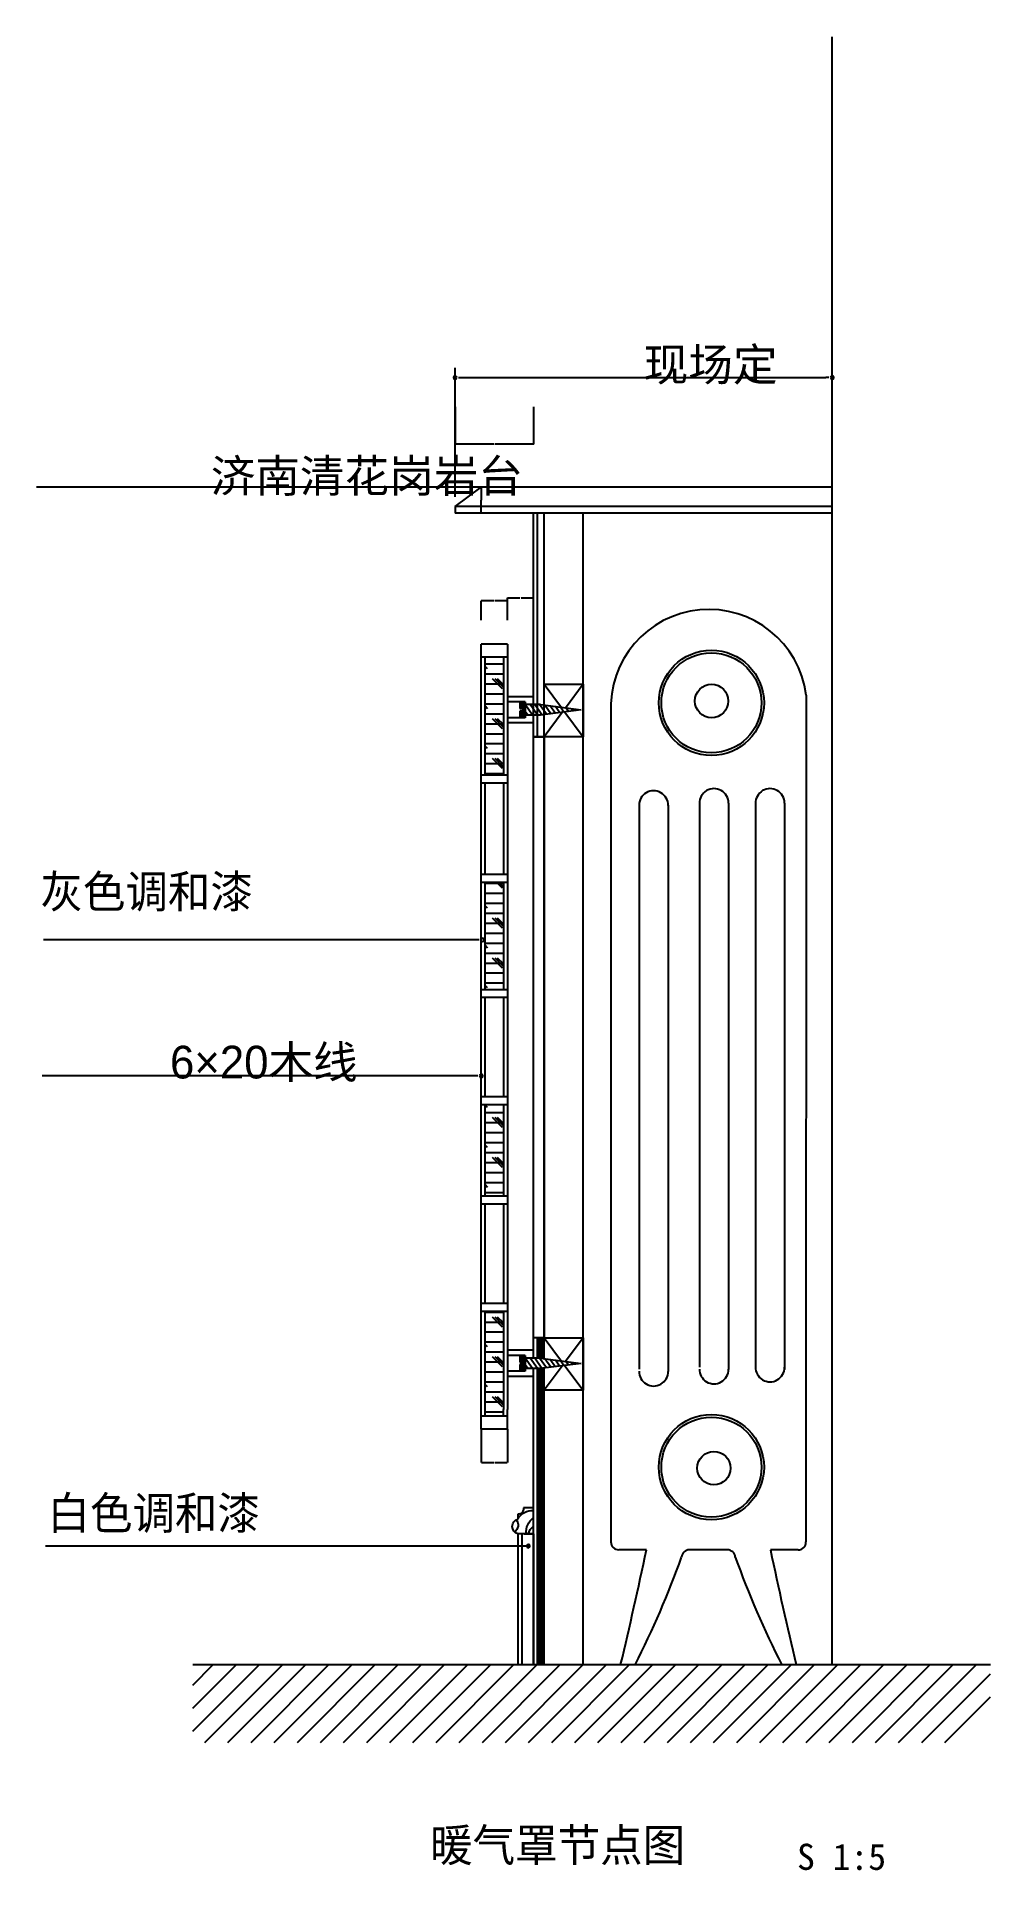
# Model space of a CAD drawing. Header units: metres. Extents: x 285502 to 286961, y -2850 to -47.
import ezdxf

# ---------------------------------------------------------------- set-up
doc = ezdxf.new("R2010")
doc.units = ezdxf.units.M
for name, color, linetype in [('10', 8, 'Continuous'), ('10地线纹理填充', 8, 'Continuous'), ('15', 2, 'Continuous'), ('16', 3, 'Continuous'), ('17', 1, 'Continuous'), ('3', 2, 'Continuous'), ('6', 1, 'Continuous'), ('7', 7, 'Continuous'), ('9', 3, 'Continuous')]:
    doc.layers.add(name, color=color, linetype=linetype)
doc.dimstyles.get("Standard").update_dxf_attribs({"dimtxt": 2.5, "dimasz": 2.5, "dimexe": 1.25, "dimexo": 0.625, "dimtad": 1, "dimcen": 2.5, "dimazin": 3, "dimtfac": 1, "dimtmove": 0, "dimatfit": 3})

# ---------------------------------------------------------------- blocks, each defined once
blk = doc.blocks.new('_DOT')
at = {"color": 0, "linetype": 'ByBlock'}
blk.add_line((-0.5, 0), (-1, 0), dxfattribs=at)
blk.add_lwpolyline([(-0.25, 0, 1), (0.25, 0, 1)], format="xyb", close=True, dxfattribs=at)
blk = doc.blocks.new('A$C54584D9A')
at = {"layer": '16'}
for p, q in [((0.01, 120), (7.71, 120)), ((12, 115), (12, 111.43)), ((0, 100), (0, 0)), ((7.16, 100), (0.01, 100)), ((0.01, 100), (9.01, 100)), ((9, 100), (9, 0)), ((9.01, 100), (12.01, 100)), ((12, 100), (12, 0))]:
    blk.add_line(p, q, dxfattribs=at)
for centre, radius, start, end in [((12, 119.34), 4.34, 171.22, 269.98), ((10.33, 105.71), 5.95, 286.26, 73.74)]:
    blk.add_arc(centre, radius, start, end, dxfattribs=at)
at = {"layer": '9'}
for centre, radius, start, end in [((-7.15, 102.04), 12.7, 350.74, 55.67), ((1.1, 105.68), 12.32, 27.8, 95.05), ((-4.51, 98.64), 8.5, 9.21, 57.86), ((18, 106.73), 6.17, 138.41, 236.67)]:
    blk.add_arc(centre, radius, start, end, dxfattribs=at)
blk = doc.blocks.new('_CLOSEDFILLED')
at = {"color": 0, "linetype": 'BYBLOCK'}
blk.add_solid([(-1, 0), (0, 0), (-1, 0)], dxfattribs=at)
blk = doc.blocks.new('*D1')
for p, q in [((286182.26, -2175.56), (286182.26, -2226.31)), ((286222.26, -2175.56), (286222.26, -2226.31)), ((286182.51, -2226.31), (286201.26, -2226.31)), ((286203.26, -2226.31), (286222.01, -2226.31))]:
    blk.add_line(p, q)
at = {"layer": 'Defpoints'}
for p in [(286182.26, -2175.56), (286222.26, -2175.56), (286182.26, -2226.31)]:
    blk.add_point(p, dxfattribs=at)
at = {"layer": '7', "xscale": 0.25, "yscale": 0.25, "rotation": 180}
blk.add_blockref('_CLOSEDFILLED', (286182.26, -2226.31), dxfattribs=at)
at = {"layer": '7', "xscale": 0.25, "yscale": 0.25}
blk.add_blockref('_CLOSEDFILLED', (286222.26, -2226.31), dxfattribs=at)
at = {"layer": '7', "insert": (286202.26, -2226.31), "char_height": 1, "attachment_point": 5}
blk.add_mtext('20', dxfattribs=at)
blk = doc.blocks.new('*D2')
for p, q in [((286182.01, -755.56), (286181.76, -755.56)), ((286182.26, -735.56), (286182.26, -755.56)), ((286182.26, -775.56), (286182.26, -755.56)), ((286182.26, -755.56), (286182.26, -755.56)), ((286182.51, -755.56), (286182.76, -755.56))]:
    blk.add_line(p, q)
at = {"layer": 'Defpoints'}
for p in [(286182.26, -735.56), (286182.26, -755.56), (286182.26, -775.56)]:
    blk.add_point(p, dxfattribs=at)
at = {"layer": '7', "xscale": 0.25, "yscale": 0.25}
blk.add_blockref('_CLOSEDFILLED', (286182.26, -755.56), dxfattribs=at)
at = {"layer": '7', "xscale": 0.25, "yscale": 0.25, "rotation": 180}
blk.add_blockref('_CLOSEDFILLED', (286182.26, -755.56), dxfattribs=at)
at = {"layer": '7', "insert": (286182.26, -754.435), "char_height": 1, "attachment_point": 5}
blk.add_mtext('20', dxfattribs=at)
blk = doc.blocks.new('*D3')
for p, q in [((286222.26, -938.88), (286222.26, -904.68)), ((286222.51, -904.68), (286241.26, -904.68)), ((286243.26, -904.68), (286262.01, -904.68)), ((286262.26, -938.88), (286262.26, -904.68))]:
    blk.add_line(p, q)
at = {"layer": 'Defpoints'}
for p in [(286222.26, -904.68), (286222.26, -938.88), (286262.26, -938.88)]:
    blk.add_point(p, dxfattribs=at)
at = {"layer": '7', "xscale": 0.25, "yscale": 0.25, "rotation": 180}
blk.add_blockref('_CLOSEDFILLED', (286222.26, -904.68), dxfattribs=at)
at = {"layer": '7', "xscale": 0.25, "yscale": 0.25}
blk.add_blockref('_CLOSEDFILLED', (286262.26, -904.68), dxfattribs=at)
at = {"layer": '7', "insert": (286242.26, -904.68), "char_height": 1, "attachment_point": 5}
blk.add_mtext('20', dxfattribs=at)
blk = doc.blocks.new('*D4')
for p, q in [((286201.26, -909.47), (286182.01, -909.47)), ((286182.26, -938.88), (286182.26, -909.47)), ((286222.51, -909.47), (286203.26, -909.47)), ((286222.26, -938.88), (286222.26, -909.47))]:
    blk.add_line(p, q)
at = {"layer": 'Defpoints'}
for p in [(286222.26, -909.47), (286182.26, -938.88), (286222.26, -938.88)]:
    blk.add_point(p, dxfattribs=at)
at = {"layer": '7', "xscale": 0.25, "yscale": 0.25}
blk.add_blockref('_CLOSEDFILLED', (286182.26, -909.47), dxfattribs=at)
at = {"layer": '7', "xscale": 0.25, "yscale": 0.25, "rotation": 180}
blk.add_blockref('_CLOSEDFILLED', (286222.26, -909.47), dxfattribs=at)
at = {"layer": '7', "insert": (286202.26, -909.47), "char_height": 1, "attachment_point": 5}
blk.add_mtext('20', dxfattribs=at)
blk = doc.blocks.new('*D5')
for p, q in [((286142.26, -612.89), (286142.26, -670.07)), ((286262.26, -612.89), (286262.26, -670.07)), ((286201.26, -670.07), (286142.01, -670.07)), ((286262.51, -670.07), (286203.26, -670.07))]:
    blk.add_line(p, q)
at = {"layer": 'Defpoints'}
for p in [(286142.26, -612.89), (286262.26, -612.89), (286262.26, -670.07)]:
    blk.add_point(p, dxfattribs=at)
at = {"layer": '7', "xscale": 0.25, "yscale": 0.25}
blk.add_blockref('_CLOSEDFILLED', (286142.26, -670.07), dxfattribs=at)
at = {"layer": '7', "xscale": 0.25, "yscale": 0.25, "rotation": 180}
blk.add_blockref('_CLOSEDFILLED', (286262.26, -670.07), dxfattribs=at)
at = {"layer": '7', "insert": (286202.26, -670.07), "char_height": 1, "attachment_point": 5}
blk.add_mtext('60', dxfattribs=at)

msp = doc.modelspace()

# ---------------------------------------------------------------- hatches: boundary and pattern name
at = {"layer": '10'}
h = msp.add_hatch(dxfattribs=at)
h.set_pattern_fill('CORK', scale=4)
h.paths.add_polyline_path([(286216.26, -995.56), (286188.26, -995.56), (286188.26, -1088.1), (286188.26, -1175.56), (286216.26, -1175.56)])
h.paths.add_polyline_path([(286216.26, -1339.42), (286188.26, -1339.42), (286188.26, -1503.27), (286216.26, -1503.27)])
h.paths.add_polyline_path([(286216.26, -1721.08), (286188.26, -1721.08), (286188.26, -1818.98), (286216.26, -1818.98)])
h = msp.add_hatch(dxfattribs=at)
h.set_pattern_fill('CORK', scale=4)
h.paths.add_polyline_path([(286216.26, -1679.12), (286188.26, -1679.12), (286188.26, -1721.08), (286216.26, -1721.08)])
h.paths.add_polyline_path([(286216.26, -1994.83), (286188.26, -1994.83), (286188.26, -2086.88), (286188.26, -2154.83), (286216.26, -2154.83), (286216.26, -2145.56)])

# ---------------------------------------------------------------- linework, layer by layer
for p, q in [((286142.26, -750.56), (286142.26, -553.26)), ((286718.92, -750.56), (286718.92, -553.26)), ((286152.26, -568.26), (286708.92, -568.26))]:
    msp.add_line(p, q)
for p, q in [((286269.99, -2066.88), (286269.99, -2035.88)), ((286272.49, -2066.88), (286272.49, -2035.88)), ((286275, -2043.23), (286272.5, -2040.73)), ((286274.99, -2067.18), (286274.99, -2035.88)), ((286277.49, -2067.51), (286277.49, -2035.88)), ((286278.26, -2036.49), (286277.65, -2035.88)), ((286260.69, -2082.88), (286249.49, -2066.88)), ((286268.01, -2082.88), (286256.81, -2066.88)), ((286275.09, -2082.53), (286264.13, -2066.88)), ((286270, -2048.23), (286268.26, -2046.49)), ((286272.5, -2060.73), (286270, -2058.23)), ((286281.82, -2081.68), (286271.46, -2066.88)), ((286277.5, -2055.73), (286275, -2053.23)), ((286278.26, -2066.49), (286277.5, -2065.73)), ((286288.56, -2080.84), (286279.4, -2067.76)), ((286295.29, -2080), (286287.46, -2068.82)), ((286302.03, -2079.16), (286295.53, -2069.88)), ((286308.76, -2078.32), (286303.6, -2070.95)), ((286315.5, -2077.48), (286311.67, -2072.01)), ((286322.23, -2076.63), (286319.74, -2073.07)), ((286253.36, -2082.88), (286249.41, -2077.24)), ((286269.99, -2535.56), (286269.99, -2082.88)), ((286272.5, -2090.73), (286270, -2088.23)), ((286272.49, -2535.56), (286272.49, -2082.85)), ((286275, -2103.23), (286272.5, -2100.73)), ((286274.99, -2535.56), (286274.99, -2082.54)), ((286277.5, -2085.73), (286275, -2083.23)), ((286277.49, -2535.56), (286277.49, -2082.23)), ((286278.26, -2096.49), (286277.5, -2095.73)), ((286328.97, -2075.79), (286327.81, -2074.13)), ((286270, -2108.23), (286268.26, -2106.49)), ((286272.5, -2120.73), (286270, -2118.23)), ((286277.5, -2115.73), (286275, -2113.23)), ((286278.26, -2126.49), (286277.5, -2125.73)), ((286270, -2138.23), (286268.26, -2136.49)), ((286272.5, -2150.73), (286270, -2148.23)), ((286275, -2133.23), (286272.5, -2130.73)), ((286277.5, -2145.73), (286275, -2143.23)), ((286278.26, -2156.49), (286277.5, -2155.73)), ((286270, -2168.23), (286268.26, -2166.49)), ((286272.5, -2180.73), (286270, -2178.23)), ((286275, -2163.23), (286272.5, -2160.73)), ((286277.5, -2175.73), (286275, -2173.23)), ((286278.26, -2186.49), (286277.5, -2185.73)), ((286270, -2318.23), (286268.26, -2316.49)), ((286275, -2313.23), (286272.5, -2310.73)), ((286277.5, -2325.73), (286275, -2323.23)), ((286270, -2348.23), (286268.26, -2346.49)), ((286272.5, -2330.73), (286270, -2328.23)), ((286275, -2343.23), (286272.5, -2340.73)), ((286277.5, -2355.73), (286275, -2353.23)), ((286278.26, -2336.49), (286277.5, -2335.73)), ((286270, -2378.23), (286268.26, -2376.49)), ((286272.5, -2360.73), (286270, -2358.23)), ((286275, -2373.23), (286272.5, -2370.73)), ((286278.26, -2366.49), (286277.5, -2365.73)), ((286275, -2463.23), (286272.5, -2460.73)), ((286278.26, -2456.49), (286277.5, -2455.73)), ((286270, -2468.23), (286268.26, -2466.49)), ((286272.5, -2480.73), (286270, -2478.23)), ((286275, -2493.23), (286272.5, -2490.73)), ((286277.5, -2475.73), (286275, -2473.23)), ((286278.26, -2486.49), (286277.5, -2485.73)), ((286270, -2498.23), (286268.26, -2496.49)), ((286272.5, -2510.73), (286270, -2508.23)), ((286275, -2523.23), (286272.5, -2520.73)), ((286277.5, -2505.73), (286275, -2503.23)), ((286278.26, -2516.49), (286277.5, -2515.73)), ((285741.2, -2637.17), (285842.81, -2535.56)), ((285741.2, -2601.81), (285807.46, -2535.56)), ((285741.2, -2566.46), (285772.1, -2535.56)), ((285759.67, -2654.06), (285878.17, -2535.56)), ((285795.02, -2654.06), (285913.52, -2535.56)), ((285830.38, -2654.06), (285948.88, -2535.56)), ((285865.73, -2654.06), (285984.23, -2535.56)), ((285901.09, -2654.06), (286019.59, -2535.56)), ((285936.44, -2654.06), (286054.94, -2535.56)), ((285971.8, -2654.06), (286090.3, -2535.56)), ((286007.16, -2654.06), (286125.65, -2535.56)), ((286042.51, -2654.06), (286161.01, -2535.56)), ((286077.87, -2654.06), (286196.36, -2535.56)), ((286113.22, -2654.06), (286231.72, -2535.56)), ((286148.58, -2654.06), (286267.07, -2535.56)), ((286183.93, -2654.06), (286302.43, -2535.56)), ((286219.29, -2654.06), (286337.79, -2535.56)), ((286254.64, -2654.06), (286373.14, -2535.56)), ((286270, -2528.23), (286268.26, -2526.49)), ((286277.33, -2535.56), (286275, -2533.23)), ((286290, -2654.06), (286408.5, -2535.56)), ((286325.35, -2654.06), (286443.85, -2535.56)), ((286360.71, -2654.06), (286479.21, -2535.56)), ((286396.06, -2654.06), (286514.56, -2535.56)), ((286431.42, -2654.06), (286549.92, -2535.56)), ((286466.77, -2654.06), (286585.27, -2535.56)), ((286502.13, -2654.06), (286620.63, -2535.56)), ((286537.49, -2654.06), (286655.98, -2535.56)), ((286572.84, -2654.06), (286691.34, -2535.56)), ((286608.2, -2654.06), (286726.69, -2535.56)), ((286643.55, -2654.06), (286762.05, -2535.56)), ((286678.91, -2654.06), (286797.4, -2535.56)), ((286714.26, -2654.06), (286832.76, -2535.56)), ((286749.62, -2654.06), (286868.12, -2535.56)), ((286784.97, -2654.06), (286903.47, -2535.56)), ((286820.33, -2654.06), (286938.83, -2535.56)), ((286855.68, -2654.06), (286960.61, -2549.13)), ((286891.04, -2654.06), (286960.61, -2584.49))]:
    msp.add_line(p, q, dxfattribs=at)
msp.add_lwpolyline([(286262.26, -1117.1), (286278.26, -1117.1), (286278.26, -2035.88), (286262.26, -2035.88)], close=True, dxfattribs=at)
msp.add_lwpolyline([(286254.26, -2354.05), (285515.86, -2354.05)], dxfattribs=at)
at = {"layer": '10地线纹理填充'}
for p, q in [((286253.36, -1084.1), (286249.41, -1078.45)), ((286260.69, -1084.1), (286249.49, -1068.1)), ((286268.01, -1084.1), (286256.81, -1068.1)), ((286275.09, -1083.74), (286264.13, -1068.1)), ((286281.82, -1082.9), (286271.46, -1068.1)), ((286288.56, -1082.06), (286279.4, -1068.97)), ((286295.29, -1081.22), (286287.46, -1070.04)), ((286302.03, -1080.37), (286295.53, -1071.1)), ((286308.76, -1079.53), (286303.6, -1072.16)), ((286315.5, -1078.69), (286311.67, -1073.22)), ((286322.23, -1077.85), (286319.74, -1074.29)), ((286328.97, -1077.01), (286327.81, -1075.35))]:
    msp.add_line(p, q, dxfattribs=at)
at = {"layer": '15'}
msp.add_line((286960.61, -2535.56), (285741.2, -2535.56), dxfattribs=at)
at = {"layer": '17'}
for p, q in [((286142.26, -765.56), (286182.26, -735.56)), ((286718.92, -735.56), (286182.26, -735.56)), ((286142.26, -765.56), (286142.26, -775.56)), ((286718.92, -765.56), (286142.26, -765.56)), ((286718.92, -775.56), (286142.26, -775.56)), ((286262.26, -1117.1), (286262.26, -775.56)), ((286268.26, -1117.1), (286268.26, -775.56)), ((286278.26, -1117.1), (286278.26, -775.56)), ((286338.26, -2535.56), (286338.26, -775.56)), ((286182.26, -2175.56), (286182.26, -975.56)), ((286222.26, -975.56), (286182.26, -975.56)), ((286222.26, -975.56), (286222.26, -2145.56)), ((286222.26, -995.56), (286182.26, -995.56)), ((286188.26, -1088.1), (286188.26, -995.56)), ((286216.26, -995.56), (286216.26, -1175.56)), ((286222.26, -1056.1), (286222.26, -1064.1)), ((286262.35, -1056.1), (286222.26, -1056.1)), ((286249.41, -1064.1), (286222.26, -1064.1)), ((286249.41, -1064.1), (286222.26, -1064.1)), ((286248.76, -1064.1), (286222.26, -1064.1)), ((286241.41, -1064.1), (286241.41, -1074.25)), ((286249.41, -1064.19), (286241.41, -1064.19)), ((286249.41, -1064.69), (286241.41, -1064.69)), ((286249.41, -1064.1), (286249.41, -1088.1)), ((286249.41, -1064.1), (286249.41, -1074.25)), ((286278.26, -1037.1), (286304.93, -1072.66)), ((286338.26, -1037.1), (286310.99, -1073.45)), ((286679.05, -1053.57), (286678.68, -2347.77)), ((286188.26, -1175.56), (286188.26, -1088.1)), ((286222.26, -1088.1), (286222.26, -1096.1)), ((286249.41, -1088.1), (286222.26, -1088.1)), ((286248.76, -1088.1), (286222.26, -1088.1)), ((286248.76, -1088.1), (286222.26, -1088.1)), ((286249.41, -1065.19), (286241.41, -1065.19)), ((286249.41, -1065.69), (286241.41, -1065.69)), ((286249.41, -1066.19), (286241.41, -1066.19)), ((286249.41, -1066.69), (286241.41, -1066.69)), ((286249.41, -1067.19), (286241.41, -1067.19)), ((286249.41, -1067.69), (286241.41, -1067.69)), ((286249.41, -1068.19), (286241.41, -1068.19)), ((286249.41, -1068.69), (286241.41, -1068.69)), ((286249.41, -1069.19), (286241.41, -1069.19)), ((286249.41, -1069.69), (286241.41, -1069.69)), ((286249.41, -1070.19), (286241.41, -1070.19)), ((286249.41, -1070.69), (286241.41, -1070.69)), ((286249.41, -1071.19), (286241.41, -1071.19)), ((286249.41, -1071.69), (286241.41, -1071.69)), ((286249.41, -1072.19), (286241.41, -1072.19)), ((286249.41, -1072.69), (286241.41, -1072.69)), ((286249.41, -1073.19), (286241.41, -1073.19)), ((286249.41, -1073.69), (286241.41, -1073.69)), ((286249.41, -1074.19), (286241.41, -1074.19)), ((286241.41, -1074.25), (286245.79, -1074.25)), ((286241.41, -1077.97), (286241.41, -1088.1)), ((286245.79, -1077.97), (286241.41, -1077.97)), ((286249.41, -1078.19), (286241.41, -1078.19)), ((286249.41, -1078.69), (286241.41, -1078.69)), ((286249.41, -1079.19), (286241.41, -1079.19)), ((286249.41, -1079.69), (286241.41, -1079.69)), ((286249.41, -1080.19), (286241.41, -1080.19)), ((286249.41, -1080.69), (286241.41, -1080.69)), ((286249.41, -1081.19), (286241.41, -1081.19)), ((286249.41, -1081.69), (286241.41, -1081.69)), ((286249.41, -1082.19), (286241.41, -1082.19)), ((286249.41, -1082.69), (286241.41, -1082.69)), ((286249.41, -1083.19), (286241.41, -1083.19)), ((286249.41, -1083.69), (286241.41, -1083.69)), ((286249.41, -1084.19), (286241.41, -1084.19)), ((286249.41, -1084.69), (286241.41, -1084.69)), ((286249.41, -1085.19), (286241.41, -1085.19)), ((286249.41, -1085.69), (286241.41, -1085.69)), ((286249.41, -1086.19), (286241.41, -1086.19)), ((286249.41, -1086.69), (286241.41, -1086.69)), ((286249.41, -1087.19), (286241.41, -1087.19)), ((286249.41, -1087.69), (286241.41, -1087.69)), ((286245.79, -1074.25), (286245.79, -1077.97)), ((286249.41, -1074.69), (286245.79, -1074.69)), ((286249.41, -1075.19), (286245.79, -1075.19)), ((286249.41, -1075.69), (286245.79, -1075.69)), ((286249.41, -1076.19), (286245.79, -1076.19)), ((286249.41, -1076.69), (286245.79, -1076.69)), ((286249.41, -1077.19), (286245.79, -1077.19)), ((286249.41, -1077.69), (286245.79, -1077.69)), ((286272.75, -1068.1), (286249.41, -1068.1)), ((286272.75, -1084.1), (286249.41, -1084.1)), ((286334.83, -1076.27), (286272.22, -1084.1)), ((286272.75, -1068.1), (286334.83, -1076.27)), ((286380.5, -1081.21), (286380.5, -2347.77)), ((286262.35, -1096.1), (286222.26, -1096.1)), ((286252.76, -1096.1), (286252.76, -1096.1)), ((286278.26, -1117.1), (286262.26, -1117.1)), ((286278.26, -2035.88), (286278.26, -1117.1)), ((286188.26, -1327.42), (286188.26, -1187.56)), ((286216.26, -1187.56), (286216.26, -1327.42)), ((286423.66, -1222.38), (286423.66, -2083.7)), ((286468.01, -1221.75), (286468.01, -2087.43)), ((286515.91, -1219.09), (286515.91, -2080.41)), ((286560.26, -1218.46), (286560.26, -2084.14)), ((286601.57, -1219.09), (286601.57, -2080.41)), ((286645.93, -1218.46), (286645.93, -2084.14)), ((286188.26, -1503.27), (286188.26, -1339.42)), ((286216.26, -1339.42), (286216.26, -1503.27)), ((286188.26, -1667.12), (286188.26, -1515.27)), ((286216.26, -1515.27), (286216.26, -1667.12)), ((286188.26, -1818.98), (286188.26, -1679.12)), ((286216.26, -1679.12), (286216.26, -1818.98)), ((286188.26, -1982.83), (286188.26, -1830.98)), ((286216.26, -1830.98), (286216.26, -1982.83)), ((286188.26, -2086.88), (286188.26, -1994.83)), ((286216.26, -1994.83), (286216.26, -2145.56)), ((286262.26, -2066.88), (286262.26, -2035.88)), ((286278.26, -2035.88), (286262.26, -2035.88)), ((286268.26, -2066.88), (286268.26, -2035.88)), ((286278.26, -2067.61), (286278.26, -2035.88)), ((286278.26, -2035.88), (286304.93, -2071.44)), ((286222.26, -2054.88), (286222.26, -2062.88)), ((286262.35, -2054.88), (286222.26, -2054.88)), ((286249.41, -2062.88), (286222.26, -2062.88)), ((286248.76, -2062.88), (286222.26, -2062.88)), ((286249.41, -2062.98), (286222.26, -2062.94)), ((286241.41, -2062.88), (286241.41, -2073.04)), ((286249.41, -2062.98), (286241.41, -2062.98)), ((286249.41, -2063.48), (286241.41, -2063.48)), ((286249.41, -2063.98), (286241.41, -2063.98)), ((286249.41, -2064.48), (286241.41, -2064.48)), ((286249.41, -2064.98), (286241.41, -2064.98)), ((286249.41, -2065.48), (286241.41, -2065.48)), ((286249.41, -2065.98), (286241.41, -2065.98)), ((286249.41, -2066.48), (286241.41, -2066.48)), ((286249.41, -2066.98), (286241.41, -2066.98)), ((286249.41, -2067.48), (286241.41, -2067.48)), ((286249.41, -2067.98), (286241.41, -2067.98)), ((286249.41, -2068.48), (286241.41, -2068.48)), ((286249.41, -2068.98), (286241.41, -2068.98)), ((286249.41, -2069.48), (286241.41, -2069.48)), ((286249.41, -2069.98), (286241.41, -2069.98)), ((286249.41, -2070.48), (286241.41, -2070.48)), ((286249.41, -2070.98), (286241.41, -2070.98)), ((286249.41, -2071.48), (286241.41, -2071.48)), ((286249.41, -2071.98), (286241.41, -2071.98)), ((286249.41, -2072.48), (286241.41, -2072.48)), ((286249.41, -2072.98), (286241.41, -2072.98)), ((286241.41, -2073.04), (286245.79, -2073.04)), ((286245.79, -2073.04), (286245.79, -2076.76)), ((286249.41, -2073.48), (286245.79, -2073.48)), ((286249.41, -2062.88), (286249.41, -2086.88)), ((286249.41, -2062.88), (286249.41, -2073.04)), ((286272.75, -2066.88), (286249.41, -2066.88)), ((286272.75, -2066.88), (286334.83, -2075.06)), ((286188.26, -2154.83), (286188.26, -2086.88)), ((286222.26, -2086.88), (286222.26, -2094.88)), ((286249.41, -2086.88), (286222.26, -2086.88)), ((286248.76, -2086.88), (286222.26, -2086.88)), ((286248.76, -2086.88), (286222.26, -2086.88)), ((286262.35, -2094.88), (286222.26, -2094.88)), ((286241.41, -2076.76), (286241.41, -2086.88)), ((286245.79, -2076.76), (286241.41, -2076.76)), ((286249.41, -2076.98), (286241.41, -2076.98)), ((286249.41, -2077.48), (286241.41, -2077.48)), ((286249.41, -2077.98), (286241.41, -2077.98)), ((286249.41, -2078.48), (286241.41, -2078.48)), ((286249.41, -2078.98), (286241.41, -2078.98)), ((286249.41, -2079.48), (286241.41, -2079.48)), ((286249.41, -2079.98), (286241.41, -2079.98)), ((286249.41, -2080.48), (286241.41, -2080.48)), ((286249.41, -2080.98), (286241.41, -2080.98)), ((286249.41, -2081.48), (286241.41, -2081.48)), ((286249.41, -2081.98), (286241.41, -2081.98)), ((286249.41, -2082.48), (286241.41, -2082.48)), ((286249.41, -2082.98), (286241.41, -2082.98)), ((286249.41, -2083.48), (286241.41, -2083.48)), ((286249.41, -2083.98), (286241.41, -2083.98)), ((286249.41, -2084.48), (286241.41, -2084.48)), ((286249.41, -2084.98), (286241.41, -2084.98)), ((286249.41, -2085.48), (286241.41, -2085.48)), ((286249.41, -2085.98), (286241.41, -2085.98)), ((286249.41, -2086.48), (286241.41, -2086.48)), ((286249.41, -2073.98), (286245.79, -2073.98)), ((286249.41, -2074.48), (286245.79, -2074.48)), ((286249.41, -2074.98), (286245.79, -2074.98)), ((286249.41, -2075.48), (286245.79, -2075.48)), ((286249.41, -2075.98), (286245.79, -2075.98)), ((286249.41, -2076.48), (286245.79, -2076.48)), ((286272.75, -2082.88), (286249.41, -2082.88)), ((286252.76, -2094.88), (286252.76, -2094.88)), ((286262.26, -2535.56), (286262.26, -2082.88)), ((286268.26, -2535.56), (286268.26, -2082.88)), ((286334.83, -2075.06), (286272.22, -2082.88)), ((286278.26, -2535.56), (286278.26, -2082.13)), ((286216.26, -2154.83), (286216.26, -2145.56)), ((286222.26, -2175.56), (286222.26, -2145.56)), ((286222.26, -2175.56), (286182.26, -2175.56)), ((286434.8, -2359.77), (286392.5, -2359.77)), ((286558.66, -2359.77), (286500.51, -2359.77)), ((286666.68, -2359.77), (286624.37, -2359.77))]:
    msp.add_line(p, q, dxfattribs=at)
for centre, radius in [((286534.1, -1065.4), 80.47), ((286534.1, -1065.4), 76.47), ((286534.45, -1062.58), 25.49), ((286534.1, -2233.45), 80.47), ((286534.1, -2233.45), 76.47), ((286537.93, -2234.98), 25.49)]:
    msp.add_circle(centre, radius, dxfattribs=at)
for centre, radius, start, end in [((286530.26, -1072.69), 150.01, 7.32, 183.26), ((286445.83, -1221.92), 22.18, 359.58, 181.21), ((286538.09, -1218.62), 22.18, 359.58, 181.21), ((286623.75, -1218.62), 22.18, 359.58, 181.21), ((286445.83, -2087.27), 22.18, 178.79, 0.42), ((286538.09, -2083.98), 22.18, 178.79, 0.42), ((286623.75, -2080.88), 22.18, 178.79, 0.42), ((286392.5, -2347.77), 12, 180, 270), ((286667.43, -2348.52), 11.27, 266.18, 3.81), ((280257.01, -1062.47), 6312.53, 346.51, 348.14), ((285166.33, -1897.57), 1404.37, 332.98, 340.3), ((286500.51, -2371.77), 12, 90, 175.84), ((286558.66, -2371.77), 12, 4.16, 90), ((287892.84, -1897.57), 1404.37, 199.7, 207.02), ((292802.16, -1062.47), 6312.53, 191.86, 193.49)]:
    msp.add_arc(centre, radius, start, end, dxfattribs=at)
at = {"layer": '3'}
msp.add_line((286718.92, -2535.56), (286718.92, -47.3), dxfattribs=at)
at = {"layer": '6'}
for p, q in [((286278.26, -1037.1), (286338.26, -1037.1)), ((286278.26, -1069.14), (286278.26, -1037.1)), ((286338.26, -1037.1), (286338.26, -1117.1)), ((286305.92, -1080.21), (286278.26, -1117.1)), ((286278.26, -1117.1), (286278.26, -1083.67)), ((286310.19, -1079.67), (286338.26, -1117.1)), ((286338.26, -1117.1), (286278.26, -1117.1)), ((286182.26, -1175.56), (286222.26, -1175.56)), ((286182.26, -1187.56), (286222.26, -1187.56)), ((286182.26, -1327.42), (286222.26, -1327.42)), ((286182.26, -1339.42), (286222.26, -1339.42)), ((286182.26, -1503.27), (286222.26, -1503.27)), ((286182.26, -1515.27), (286222.26, -1515.27)), ((286182.26, -1667.12), (286222.26, -1667.12)), ((286182.26, -1679.12), (286222.26, -1679.12)), ((286182.26, -1818.98), (286222.26, -1818.98)), ((286182.26, -1830.98), (286222.26, -1830.98)), ((286182.26, -1982.83), (286222.26, -1982.83)), ((286182.26, -1994.83), (286222.26, -1994.83)), ((286278.26, -2035.88), (286338.26, -2035.88)), ((286278.26, -2067.93), (286278.26, -2035.88)), ((286338.26, -2035.88), (286310.99, -2072.24)), ((286338.26, -2035.88), (286338.26, -2115.88)), ((286305.92, -2078.99), (286278.26, -2115.88)), ((286278.26, -2115.88), (286278.26, -2082.45)), ((286310.19, -2078.46), (286338.26, -2115.88)), ((286338.26, -2115.88), (286278.26, -2115.88)), ((286182.26, -2154.83), (286222.26, -2154.83))]:
    msp.add_line(p, q, dxfattribs=at)
at = {"layer": '7'}
for points in [[(286174.26, -1427.65), (285512.73, -1427.65)], [(286172.26, -1635.56), (285510.73, -1635.56)]]:
    msp.add_lwpolyline(points, dxfattribs=at)

# ---------------------------------------------------------------- block references
at = {"xscale": 10, "yscale": 10, "zscale": 10, "rotation": 180}
msp.add_blockref('_DOT', (286142.26, -568.26), dxfattribs=at)
at = {"xscale": 10, "yscale": 10, "zscale": 10}
msp.add_blockref('_DOT', (286718.92, -568.26), dxfattribs=at)
at = {"layer": '10', "xscale": 10, "yscale": 10, "zscale": 10}
for p in [(286184.26, -1427.65), (286182.26, -1635.56), (286254.26, -2354.05)]:
    msp.add_blockref('_DOT', p, dxfattribs=at)
at = {"layer": '7', "xscale": -2, "yscale": 2, "zscale": 2}
msp.add_blockref('A$C54584D9A', (286262.26, -2535.56), dxfattribs=at)

# ---------------------------------------------------------------- texts
for s, height, p in [('灰色调和漆', 50, (285508.25, -1378.88)), ('白色调和漆', 50, (285518.99, -2328.61)), ('暖气罩节点图', 50, (286104.01, -2836.17)), ('S 1:5', 40, (286665.14, -2848.97))]:
    msp.add_text(s, height=height).set_placement(p)
at = {"char_height": 50, "attachment_point": 1}
for s, insert in [('\\A1;\\f幼圆|b0|i0|c134|p49;现场定', (286430.59, -523.41)), ('\\f幼圆|b0|i0|c134|p49;济南清花岗岩台', (285768.6, -693.62)), ('\\f幼圆|b0|i0|c134|p49;6×20木线', (285706.35, -1589.46))]:
    msp.add_mtext(s, dxfattribs=dict(at, insert=insert))

# ---------------------------------------------------------------- dimensions: what is measured, and where the dimension line sits
at = {"layer": '7'}
for base, p1, p2, text, picture, middle in [((286262.26, -670.07), (286262.26, -612.89), (286142.26, -612.89), '60', '*D5', (286202.26, -670.07)), ((286182.26, -755.56), (286182.26, -735.56), (286182.26, -775.56), '20', '*D2', (286182.26, -754.435)), ((286222.26, -909.47), (286222.26, -938.88), (286182.26, -938.88), '20', '*D4', (286202.26, -909.47)), ((286222.26, -904.68), (286222.26, -938.88), (286262.26, -938.88), '20', '*D3', (286242.26, -904.68)), ((286182.26, -2226.31), (286182.26, -2175.56), (286222.26, -2175.56), '20', '*D1', (286202.26, -2226.31))]:
    dim = msp.add_linear_dim(base=base, p1=p1, p2=p2, text=text, dimstyle='Standard', dxfattribs=at)
    dim.commit()
    dim.dimension.update_dxf_attribs({"geometry": picture, "text_midpoint": middle})

# ---------------------------------------------------------------- leaders
msp.add_leader([(286182.26, -735.56), (285502.49, -735.56)], dimstyle='Standard', dxfattribs=at)

doc.saveas('drawing.dxf')
